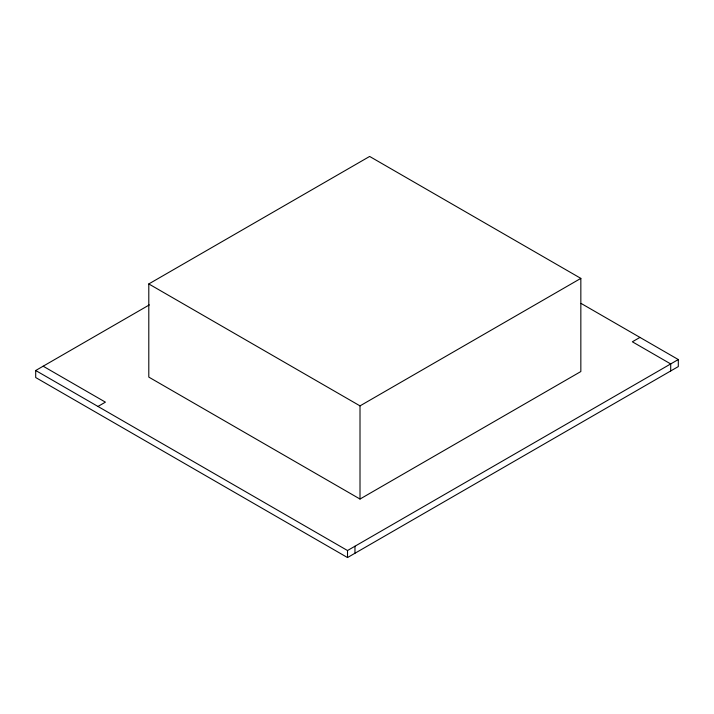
<?xml version="1.0" encoding="UTF-8"?>
<svg xmlns="http://www.w3.org/2000/svg" width="714" height="714" viewBox="0 0 714 714"><rect width="100%" height="100%" fill="white"/><g stroke="black" fill="none" stroke-linecap="round" stroke-linejoin="round"><path stroke-width="1.07" d="M148.798 283.94L369.638 156.446L580.839 278.38L580.839 371.539L360.008 499.041L148.798 377.099L148.798 283.94L360.008 405.882L580.839 278.38M581.116 303.441L678.3 359.544L678.3 366.577L347.513 557.554L35.7 377.536L35.7 370.504L149.324 304.905M97.961 406.453L105.413 402.143L43.152 366.202M639.958 337.41L632.354 341.792L670.705 363.935L670.705 370.968M35.7 370.504L347.513 550.53L678.3 359.544M360.008 405.882L360.008 499.041M354.965 546.219L354.965 553.252M347.513 550.53L347.513 557.554"/></g></svg>
